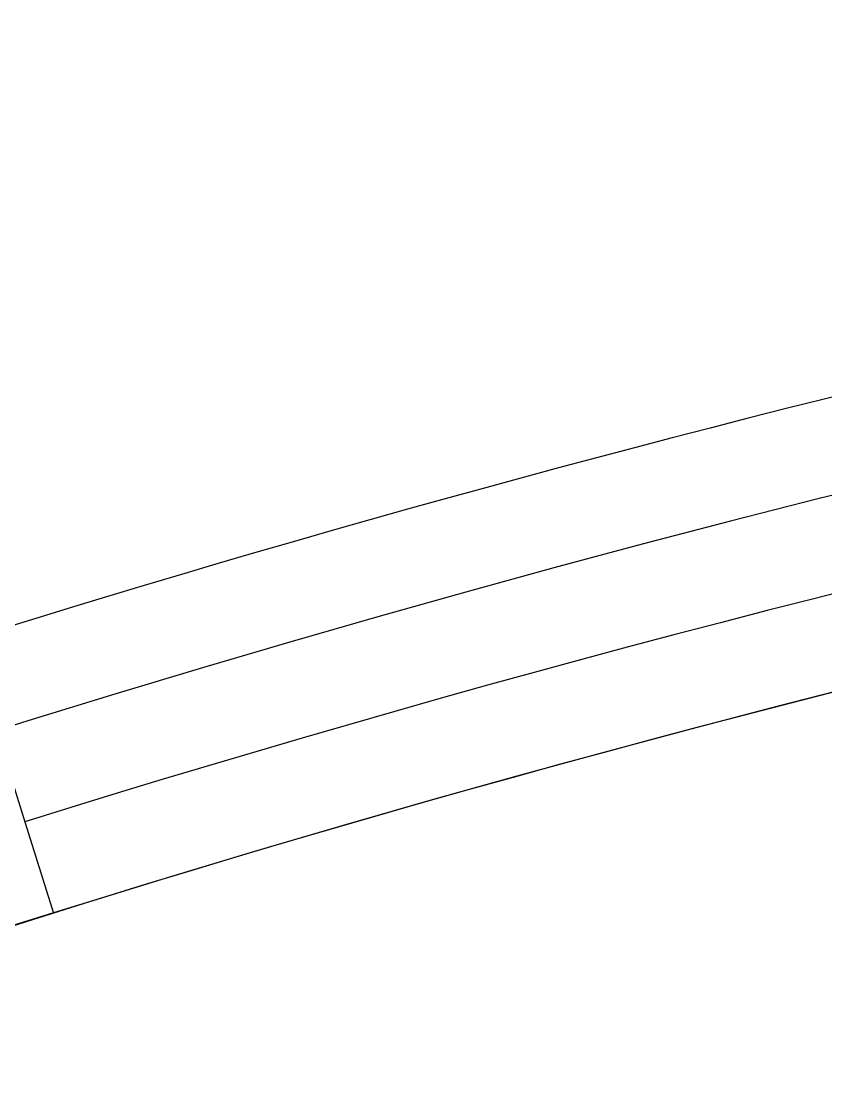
# Model space of a CAD drawing. Header units: millimetres. Extents: x 13515 to 183937, y -33900 to -660.
# Drawn here: x 118609.84 to 118629.63, y -19218.74 to -19192.86 of the extents above; entities that cross this region are included whole.
import ezdxf

# ---------------------------------------------------------------- set-up
doc = ezdxf.new("R2010")
doc.units = ezdxf.units.MM
doc.header["$LTSCALE"] = 100
doc.header["$MEASUREMENT"] = 0
doc.layers.get('0').update_dxf_attribs({"linetype": 'CONTINUOUS'})
doc.layers.add('ELE9', color=9, linetype='CONTINUOUS')

# ---------------------------------------------------------------- blocks, each defined once
blk = doc.blocks.new('FGHJ')
at = {"layer": 'ELE9', "ltscale": 0.1}
for points in [[(37030999.1, 67646.3), (37004299.1, 67646.3, 0.414214), (36980799.1, 44146.3), (36980799.1, 24146.3)], [(37030999.1, 67346.3), (37004299.1, 67346.3, 0.414214), (36981099.1, 44146.3), (36981099.1, 24146.3)], [(37002081.4, 67239.5, 0.051813), (36997367.8, 66286.9)], [(36997367.8, 66287.1, 0.008434), (36996622.8, 66040.3, 0.008434)]]:
    blk.add_lwpolyline(points, format="xyb", dxfattribs=at)
for points in [[(36997233.6, 66716.2), (36997323, 66430.1)], [(36997323, 66430.1), (36997367.9, 66286.8)]]:
    blk.add_lwpolyline(points, dxfattribs=at)
for radius, end in [(23715.4, 114.55111), (23415.4, 107.35729)]:
    blk.add_arc((37004308.5, 44080.9), radius, 95.49309, end, dxfattribs=at)

msp = doc.modelspace()

# ---------------------------------------------------------------- block references
at = {"xscale": 0.01565102769230769, "yscale": 0.01565102769230769, "zscale": 0.01565102769230769}
msp.add_blockref('FGHJ', (-460436.194, -20252.242), dxfattribs=at)

doc.saveas('drawing.dxf')
